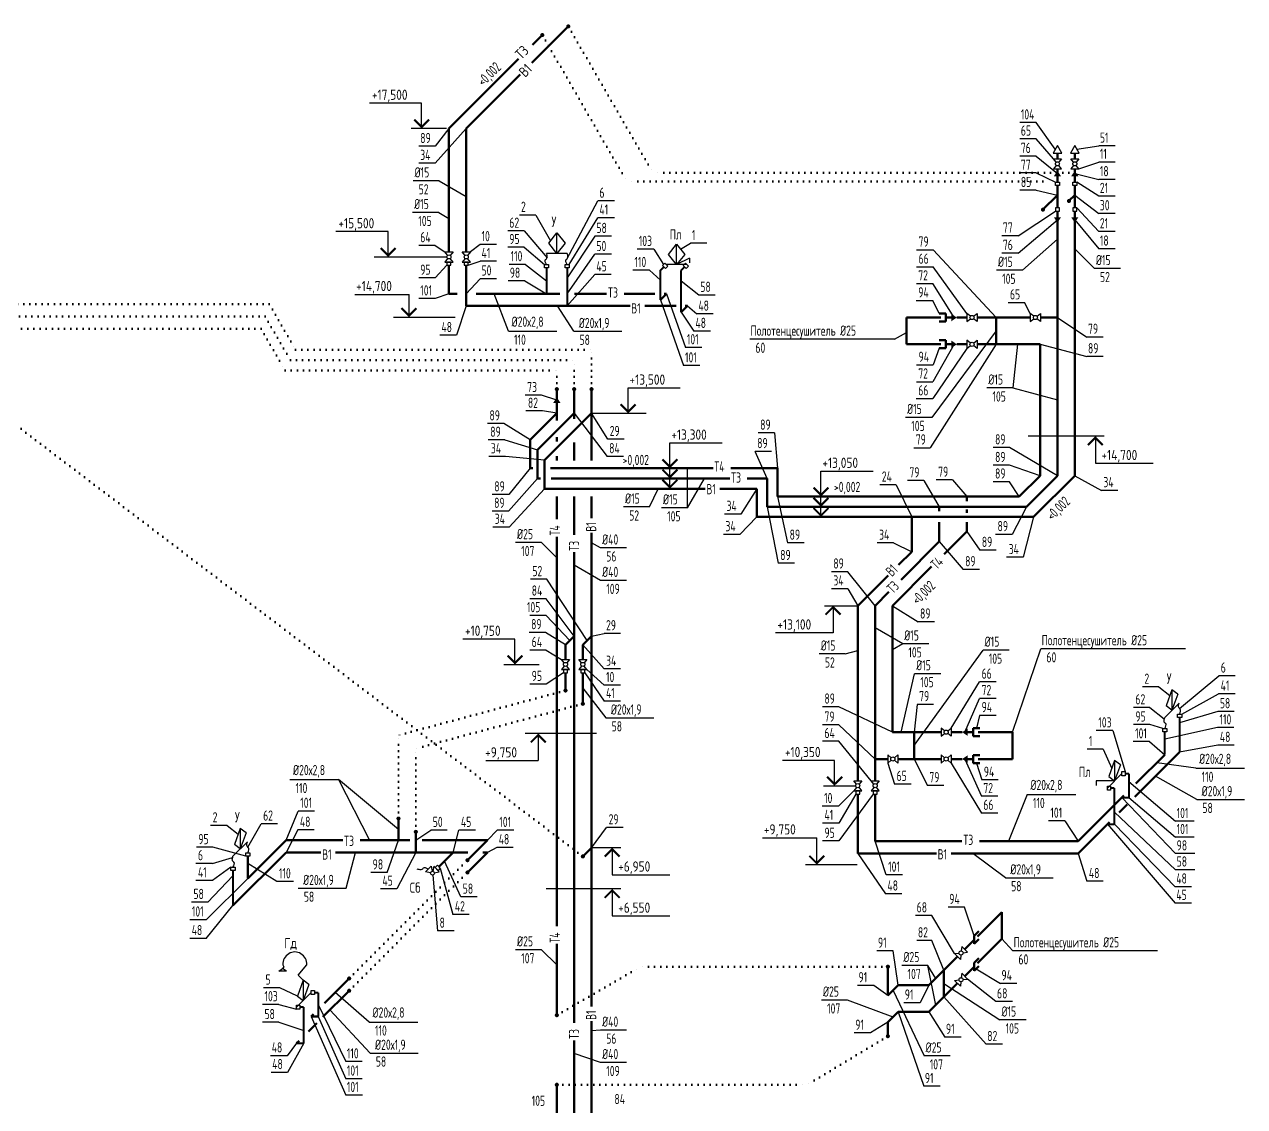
# Model space of a CAD drawing. Header units: millimetres. Extents: x 170992 to 3444916, y -723939 to 111177.
# Drawn here: x 1799205 to 1829036, y -357984 to -331514 of the extents above; entities that cross this region are included whole.
import ezdxf
from ezdxf.enums import TextEntityAlignment as Align

# ---------------------------------------------------------------- set-up
doc = ezdxf.new("R2010")
doc.units = ezdxf.units.MM
doc.linetypes.add('пунктирнаяX2', pattern=[0.5, 0, -0.5])
doc.linetypes.add('ШТРИХОВАЯ', pattern=[0.75, 0.5, -0.25])
doc.layers.add('0. В', color=1, linetype='Continuous')
for name, color, linetype, lineweight in [('0. В выноски', 2, 'Continuous', 25), ('_fek', 6, 'Continuous', 50), ('_tex_fek', 4, 'Continuous', 25), ('_vodo', 3, 'Continuous', 50)]:
    doc.layers.add(name, color=color, linetype=linetype, lineweight=lineweight)
doc.styles.add('GOST 2.304', font='CS_Gost2304.shx')
doc.styles.add('ГОСТ 2.304', font='cs_gost2304.shx')

# ---------------------------------------------------------------- blocks, each defined once
blk = doc.blocks.new('A$C192E26FC')
at = {"layer": '0. В выноски', "lineweight": -3, "ltscale": 100}
for p, q in [((-40, 31), (-125, 100)), ((-125, 100), (-125, -100)), ((39, 32), (123, 100)), ((123, 100), (123, -100)), ((-125, -100), (-39, -31)), ((123, -100), (38, -32))]:
    blk.add_line(p, q, dxfattribs=at)
blk.add_circle((0, 0), 50, dxfattribs=at)
blk = doc.blocks.new('Угловой кран X')
at = {"layer": '0. В выноски'}
for p, q in [((0, 95), (104, 26)), ((0, 95), (0, -95)), ((48, 143), (117, 38)), ((48, 143), (238, 143)), ((168, 38), (238, 143)), ((104, -26), (0, -95))]:
    blk.add_line(p, q, dxfattribs=at)
blk.add_circle((143, 0), 46.1, dxfattribs=at)

msp = doc.modelspace()

# ---------------------------------------------------------------- linework, layer by layer
at = {"layer": '0. В', "color": 1, "ltscale": 100, "const_width": 50, "elevation": 24299}
msp.add_lwpolyline([(1811971, -338101), (1811971, -337468)], dxfattribs=at)
at = {"layer": '0. В', "color": 5, "ltscale": 250, "const_width": 50}
for points in [[(1812476, -338401), (1812476, -337468)], [(1827448, -349312), (1827448, -348464)], [(1804305, -353068), (1804305, -352210)]]:
    msp.add_lwpolyline(points, dxfattribs=at)
at = {"layer": '0. В', "color": 1, "linetype": 'ШТРИХОВАЯ', "lineweight": -3, "ltscale": 250, "const_width": 50}
msp.add_lwpolyline([(1814756, -338252), (1814754, -337533), (1814840, -337447)], dxfattribs=at)
at = {"layer": '0. В', "color": 150, "linetype": 'ШТРИХОВАЯ', "lineweight": -3, "ltscale": 250, "const_width": 50}
for points in [[(1815259, -337533), (1815345, -337447)], [(1815260, -338554), (1815259, -337533)]]:
    msp.add_lwpolyline(points, dxfattribs=at)
at = {"layer": '0. В', "color": 1, "linetype": 'Continuous', "lineweight": -3, "ltscale": 250, "const_width": 50}
msp.add_lwpolyline([(1814754, -338253), (1814907, -338101)], dxfattribs=at)
at = {"layer": '0. В', "color": 150, "linetype": 'Continuous', "lineweight": -3, "ltscale": 250, "const_width": 50}
msp.add_lwpolyline([(1815260, -338554), (1815413, -338401)], dxfattribs=at)
at = {"layer": '0. В', "color": 1, "ltscale": 100, "const_width": 50}
for points in [[(1827084, -349376), (1827084, -348818)], [(1804668, -352404), (1804668, -351855)]]:
    msp.add_lwpolyline(points, dxfattribs=at)
at = {"layer": '0. В', "color": 1, "linetype": 'ШТРИХОВАЯ', "ltscale": 250, "const_width": 50}
for points in [[(1826209, -349840), (1826116, -349840)], [(1826209, -349840), (1826209, -350424)], [(1826209, -350424), (1826036, -350424)], [(1806388, -355195), (1806295, -355195)], [(1806388, -355195), (1806388, -355780)], [(1806388, -355780), (1806215, -355780)]]:
    msp.add_lwpolyline(points, dxfattribs=at)
at = {"layer": '0. В', "color": 150, "linetype": 'ШТРИХОВАЯ', "ltscale": 250, "const_width": 50}
for points in [[(1825855, -350194), (1825762, -350194)], [(1825855, -350194), (1825855, -351078)], [(1825855, -351078), (1825682, -351078)], [(1806034, -355549), (1805941, -355549)], [(1806034, -355549), (1806034, -356433)], [(1806034, -356433), (1805861, -356433)]]:
    msp.add_lwpolyline(points, dxfattribs=at)
at = {"layer": '0. В', "color": 5, "ltscale": 100, "const_width": 50}
msp.add_lwpolyline([(1809685, -351770), (1809337, -352117)], dxfattribs=at)
at = {"layer": '0. В выноски'}
for p, q in [((1808917, -333438), (1807642, -333438)), ((1808917, -334058), (1808917, -333438)), ((1809527, -334058), (1808658, -334058)), ((1808098, -336581), (1806823, -336581)), ((1808098, -337201), (1808098, -336581)), ((1812023, -336866), (1812223, -336616)), ((1812023, -336866), (1812223, -336616)), ((1812223, -337116), (1812223, -336616)), ((1812223, -336616), (1812423, -336866)), ((1812223, -337116), (1812223, -336616)), ((1812223, -336616), (1812423, -336866)), ((1812223, -337116), (1812023, -336866)), ((1812223, -337116), (1812023, -336866)), ((1812423, -336866), (1812223, -337116)), ((1812423, -336866), (1812223, -337116)), ((1814949, -337140), (1815149, -336890)), ((1814949, -337140), (1815149, -336890)), ((1815149, -337390), (1815149, -336890)), ((1815149, -336890), (1815349, -337140)), ((1815149, -337390), (1815149, -336890)), ((1815149, -336890), (1815349, -337140)), ((1807757, -337201), (1809534, -337201)), ((1812475, -337116), (1811971, -337116)), ((1815149, -337390), (1814949, -337140)), ((1815149, -337390), (1814949, -337140)), ((1815349, -337140), (1815149, -337390)), ((1815349, -337140), (1815149, -337390)), ((1815462, -337230), (1815149, -337390)), ((1815462, -337230), (1815462, -337344)), ((1815401, -337390), (1814897, -337390)), ((1815401, -337390), (1814897, -337390)), ((1807280, -338117), (1808608, -338117)), ((1808608, -338672), (1808608, -338117)), ((1811038, -339019), (1810687, -338101)), ((1812639, -339021), (1812237, -338401)), ((1808225, -338672), (1809735, -338672)), ((1811038, -339019), (1812226, -339019)), ((1812639, -339021), (1813809, -339021)), ((1813964, -341026), (1813964, -340406)), ((1813964, -340406), (1815239, -340406)), ((1813070, -341026), (1814405, -341026)), ((1814986, -342871), (1814986, -341750)), ((1814986, -341750), (1816262, -341750)), ((1825600, -341587), (1823742, -341587)), ((1825389, -341587), (1825389, -342249)), ((1818680, -343561), (1818680, -342441)), ((1818680, -342441), (1819955, -342441)), ((1825389, -342249), (1826798, -342249)), ((1818764, -345732), (1819579, -345732)), ((1818975, -345732), (1818975, -346395)), ((1818975, -346395), (1817565, -346395)), ((1812858, -347753), (1813424, -348475)), ((1827261, -347790), (1827120, -348182)), ((1827261, -347790), (1827261, -348290)), ((1827403, -347899), (1827261, -347790)), ((1827085, -348467), (1827438, -348114)), ((1827403, -347899), (1827261, -348290)), ((1827261, -348290), (1827120, -348182)), ((1813424, -348475), (1814594, -348475)), ((1813191, -348859), (1811444, -348859)), ((1811768, -348859), (1811768, -349522)), ((1810484, -349522), (1811768, -349522)), ((1819014, -349515), (1817739, -349515)), ((1819014, -350135), (1819014, -349515)), ((1825859, -349517), (1825718, -349908)), ((1825859, -349517), (1825859, -350017)), ((1826000, -349625), (1825859, -349517)), ((1827846, -349710), (1826889, -349572)), ((1825682, -350194), (1826036, -349840)), ((1825718, -349908), (1825859, -350017)), ((1826000, -349625), (1825859, -350017)), ((1827867, -350471), (1826858, -349902)), ((1827846, -349710), (1829035, -349710)), ((1805695, -349986), (1806883, -349986)), ((1806883, -349986), (1807640, -351470)), ((1808351, -351205), (1806883, -349986)), ((1818739, -350135), (1819529, -350135)), ((1825859, -350017), (1825411, -350017)), ((1825411, -350017), (1825411, -350130)), ((1823722, -350349), (1823266, -351495)), ((1823722, -350349), (1824911, -350349)), ((1827867, -350471), (1829036, -350471)), ((1804482, -351182), (1804341, -351574)), ((1804482, -351182), (1804482, -351682)), ((1804624, -351291), (1804482, -351182)), ((1804624, -351291), (1804482, -351682)), ((1817249, -351407), (1818576, -351407)), ((1818576, -352066), (1818576, -351407)), ((1804305, -351859), (1804659, -351505)), ((1804482, -351682), (1804341, -351574)), ((1807068, -352643), (1807302, -351770)), ((1823190, -352385), (1822396, -351795)), ((1818301, -352066), (1819566, -352066)), ((1823190, -352385), (1824360, -352385)), ((1805899, -352643), (1807068, -352643)), ((1805422, -354673), (1805517, -354603)), ((1805611, -354673), (1805422, -354673)), ((1805545, -354561), (1805517, -354603)), ((1805611, -354673), (1805517, -354603)), ((1805521, -354519), (1805545, -354561)), ((1805898, -354770), (1806114, -354519)), ((1806019, -354891), (1805878, -355283)), ((1806019, -354891), (1805898, -354770)), ((1806019, -354891), (1806019, -355391)), ((1806160, -355000), (1806019, -354891)), ((1805861, -355549), (1806215, -355195)), ((1805878, -355283), (1806019, -355391)), ((1806160, -355000), (1806019, -355391)), ((1807638, -355915), (1806804, -355190)), ((1807658, -356675), (1806676, -355619)), ((1807638, -355915), (1808826, -355915)), ((1807658, -356675), (1808828, -356675))]:
    msp.add_line(p, q, dxfattribs=at)
at = {"layer": '0. В выноски', "ltscale": 10}
for p, q in [((1809344, -335341), (1808706, -335341)), ((1809344, -335341), (1810008, -335724)), ((1809334, -336115), (1808697, -336115)), ((1809334, -336115), (1809584, -336259)), ((1823608, -337529), (1824461, -336766)), ((1825364, -337485), (1824885, -337006)), ((1823608, -337529), (1822970, -337529)), ((1826002, -337485), (1825364, -337485)), ((1822963, -339011), (1821387, -341128)), ((1823485, -339339), (1823371, -340407)), ((1823371, -340407), (1822734, -340407)), ((1823371, -340407), (1824461, -340699)), ((1821387, -341128), (1820749, -341128)), ((1815418, -343338), (1815418, -342371)), ((1815418, -343338), (1815833, -342621)), ((1814490, -343318), (1814699, -342871)), ((1814490, -343318), (1813852, -343318)), ((1815418, -343338), (1814781, -343338)), ((1811850, -344188), (1811212, -344188)), ((1811850, -344188), (1812222, -344560)), ((1813291, -344320), (1813070, -344192)), ((1813929, -344320), (1813291, -344320)), ((1813291, -345113), (1812646, -344740)), ((1813929, -345113), (1813291, -345113)), ((1820678, -346667), (1820004, -346277)), ((1819274, -346912), (1818637, -346912)), ((1819274, -346912), (1819579, -346831)), ((1820678, -346667), (1820428, -346811)), ((1821315, -346667), (1820678, -346667)), ((1820955, -349154), (1822643, -346820)), ((1823281, -346820), (1822643, -346820)), ((1820639, -348826), (1820969, -347395)), ((1821607, -347395), (1820969, -347395)), ((1811850, -354148), (1811212, -354148)), ((1811850, -354148), (1812222, -354520)), ((1821296, -354532), (1820658, -354532)), ((1821486, -355500), (1821296, -354532)), ((1821484, -354847), (1821296, -354532)), ((1821683, -354975), (1823056, -355864)), ((1820442, -355140), (1821200, -356744)), ((1819329, -355377), (1818691, -355377)), ((1820442, -355795), (1819329, -355377)), ((1823694, -355864), (1823056, -355864)), ((1813291, -356114), (1813070, -356134)), ((1813929, -356114), (1813291, -356114)), ((1813291, -356906), (1812646, -356681)), ((1821838, -356744), (1821200, -356744)), ((1813929, -356906), (1813291, -356906))]:
    msp.add_line(p, q, dxfattribs=at)
at = {"layer": '0. В выноски', "const_width": 50}
for points in [[(1809099, -333841), (1808917, -334023), (1808735, -333841)], [(1808281, -336983), (1808098, -337166), (1807916, -336983)], [(1813781, -340808), (1813964, -340991), (1814146, -340808)], [(1825207, -341805), (1825389, -341622), (1825571, -341805)], [(1814804, -342153), (1814986, -342335), (1815169, -342153)], [(1814804, -342403), (1814986, -342585), (1815169, -342403)], [(1814804, -342653), (1814986, -342835), (1815169, -342653)], [(1818498, -342843), (1818680, -343026), (1818862, -342843)], [(1818498, -343093), (1818680, -343276), (1818862, -343093)], [(1818498, -343343), (1818680, -343526), (1818862, -343343)], [(1819157, -345950), (1818975, -345768), (1818792, -345950)], [(1811950, -349076), (1811768, -348894), (1811585, -349076)], [(1819197, -349917), (1819014, -350099), (1818832, -349917)]]:
    msp.add_lwpolyline(points, dxfattribs=at)
at = {"layer": '0. В выноски', "ltscale": 100}
for points in [[(1824461, -334480), (1824356, -334660), (1824565, -334660)], [(1824885, -334480), (1824781, -334660), (1824989, -334660)]]:
    msp.add_lwpolyline(points, close=True, dxfattribs=at)
at = {"layer": '0. В выноски'}
for points, elevation in [([(1824411, -335377), (1824511, -335377), (1824511, -335457), (1824411, -335457)], 0), ([(1824835, -335377), (1824935, -335377), (1824935, -335457), (1824835, -335457)], 0), ([(1824411, -336083), (1824511, -336083), (1824511, -336003), (1824411, -336003)], 0), ([(1824835, -336083), (1824935, -336083), (1824935, -336003), (1824835, -336003)], 0), ([(1812021, -337468), (1811921, -337468), (1811921, -337388), (1812021, -337388)], 24300)]:
    msp.add_lwpolyline(points, close=True, dxfattribs=dict(at, elevation=elevation))
for points in [[(1809534, -337406), (1809634, -337406), (1809634, -337326), (1809534, -337326)], [(1809958, -337406), (1810058, -337406), (1810058, -337326), (1809958, -337326)], [(1812526, -337468), (1812426, -337468), (1812426, -337388), (1812526, -337388)], [(1814876, -337482), (1814805, -337411), (1814861, -337355), (1814932, -337426)], [(1815380, -337482), (1815309, -337411), (1815366, -337355), (1815437, -337426)], [(1812384, -347374), (1812484, -347374), (1812484, -347294), (1812384, -347294)], [(1812808, -347374), (1812908, -347374), (1812908, -347294), (1812808, -347294)], [(1827498, -348464), (1827398, -348464), (1827398, -348384), (1827498, -348384)], [(1827134, -348818), (1827034, -348818), (1827034, -348738), (1827134, -348738)], [(1826036, -349890), (1826036, -349790), (1826116, -349790), (1826116, -349890)], [(1825682, -350244), (1825682, -350143), (1825762, -350143), (1825762, -350244)], [(1819529, -350340), (1819629, -350340), (1819629, -350260), (1819529, -350260)], [(1819954, -350340), (1820054, -350340), (1820054, -350260), (1819954, -350260)], [(1804719, -351855), (1804618, -351855), (1804618, -351775), (1804719, -351775)], [(1804355, -352210), (1804255, -352210), (1804255, -352130), (1804355, -352130)], [(1809317, -352209), (1809246, -352139), (1809302, -352082), (1809373, -352153)], [(1806215, -355245), (1806215, -355145), (1806295, -355145), (1806295, -355245)], [(1805861, -355599), (1805861, -355499), (1805941, -355499), (1805941, -355599)]]:
    msp.add_lwpolyline(points, close=True, dxfattribs=at)
at = {"layer": '0. В выноски', "const_width": 50, "elevation": 0}
for points in [[(1808790, -338454), (1808608, -338637), (1808425, -338454)], [(1818759, -351848), (1818576, -352031), (1818394, -351848)]]:
    msp.add_lwpolyline(points, dxfattribs=at)
at = {"layer": '0. В выноски'}
msp.add_ellipse((1805817, -354519), major_axis=(0, 317), ratio=0.936455, start_param=4.712389, end_param=7.853982, dxfattribs=at)
for points in [[(1811971, -337388, -24299), (1811948, -337264, -24299), (1811970, -337245, -24299), (1811987, -337209, -24299), (1811971, -337116, -24299)], [(1812476, -337388, -24299), (1812453, -337264, -24299), (1812475, -337245, -24299), (1812492, -337209, -24299), (1812475, -337116, -24299)], [(1812476, -337388, -24299), (1812453, -337264, -24299), (1812475, -337245, -24299), (1812492, -337209, -24299), (1812475, -337116, -24299)], [(1827448, -348384), (1827461, -348261), (1827439, -348242), (1827421, -348206), (1827438, -348114)], [(1827084, -348738), (1827107, -348615), (1827085, -348596), (1827068, -348560), (1827085, -348467)], [(1804668, -351775), (1804681, -351653), (1804659, -351634), (1804642, -351598), (1804659, -351505)], [(1804305, -352130), (1804328, -352007), (1804306, -351987), (1804289, -351951), (1804305, -351859)], [(1809080, -352174), (1808956, -352151), (1808937, -352173), (1808901, -352190), (1808809, -352173)]]:
    msp.add_spline(points, degree=3, dxfattribs=at)
at = {"layer": '_fek', "linetype": 'пунктирнаяX2', "ltscale": 300}
for p, q in [((1812502, -331564), (1814569, -335143)), ((1811866, -331776), (1813932, -335355)), ((1824743, -335143), (1814569, -335143)), ((1824107, -335355), (1813932, -335355)), ((1805192, -338361), (1786381, -338361)), ((1805192, -338361), (1805836, -339477)), ((1805092, -338661), (1786481, -338661)), ((1805092, -338661), (1805707, -339727)), ((1804992, -338961), (1786581, -338961)), ((1804992, -338961), (1805578, -339977)), ((1812858, -351864), (1796565, -339464, 24299)), ((1805836, -339477), (1813070, -339477)), ((1813070, -340436), (1813070, -339477)), ((1805707, -339727), (1812646, -339727)), ((1812646, -340436), (1812646, -339727)), ((1805578, -339977), (1812222, -339977)), ((1812222, -340436), (1812222, -339977)), ((1812434, -347807), (1808351, -348901)), ((1812858, -348132), (1808775, -349226)), ((1808351, -350939), (1808351, -348901)), ((1808775, -351264), (1808775, -349226)), ((1807145, -354850), (1810037, -351957)), ((1807145, -355150), (1810037, -352257)), ((1812222, -355748), (1814278, -354561)), ((1820315, -354561), (1814278, -354561)), ((1820315, -356262), (1818343, -357449)), ((1812222, -357449), (1818343, -357449))]:
    msp.add_line(p, q, dxfattribs=at)
at = {"layer": '_tex_fek', "ltscale": 15}
for p, q in [((1810008, -334058), (1809248, -334908)), ((1809584, -334058), (1809248, -334496)), ((1823940, -333917, 0), (1823539, -333917, 0)), ((1824409, -334570), (1823940, -333917, 0)), ((1823940, -334312, 0), (1823539, -334312, 0)), ((1824361, -334801), (1823940, -334312, 0)), ((1824937, -334570), (1825471, -334486, 0)), ((1825872, -334486, 0), (1825471, -334486, 0)), ((1823940, -334736, 0), (1823539, -334736, 0)), ((1823940, -334736, 0), (1824461, -335165, 0)), ((1824985, -335049), (1825471, -334881, 0)), ((1825872, -334881, 0), (1825471, -334881, 0)), ((1823940, -335146, 0), (1823539, -335146, 0)), ((1823940, -335146, 0), (1824411, -335377, 0)), ((1824885, -335165, 0), (1825471, -335305, 0)), ((1823940, -335569, 0), (1823539, -335569, 0)), ((1823940, -335569, 0), (1824461, -335692)), ((1825471, -335714, 0), (1824935, -335377, 0)), ((1825872, -335305, 0), (1825471, -335305, 0)), ((1812465, -337254), (1813227, -335831)), ((1824885, -335692), (1825471, -336138, 0)), ((1825872, -335714, 0), (1825471, -335714, 0)), ((1811711, -336177), (1812071, -336806)), ((1823501, -336685, 0), (1824411, -336083, 0)), ((1825471, -336579, 0), (1824935, -336003, 0)), ((1825872, -336138, 0), (1825471, -336138, 0)), ((1812526, -337388), (1813227, -336242)), ((1823501, -337109, 0), (1824461, -336295, 0)), ((1824885, -336295, 0), (1825471, -337003, 0)), ((1811425, -336566), (1811984, -337222)), ((1813154, -336694), (1812476, -337714)), ((1823501, -336685, 0), (1823100, -336685, 0)), ((1825872, -336579, 0), (1825471, -336579, 0)), ((1809248, -336920), (1809484, -337078)), ((1810345, -336895), (1810108, -337078)), ((1811425, -336965), (1811921, -337388)), ((1814590, -337011), (1814833, -337383)), ((1815249, -337015), (1815489, -336868)), ((1822963, -338684), (1821419, -337028)), ((1825872, -337003, 0), (1825471, -337003, 0)), ((1810058, -337406), (1810345, -337308)), ((1811456, -337385), (1811971, -337784)), ((1812476, -338101), (1813154, -337136)), ((1823501, -337109, 0), (1823100, -337109, 0)), ((1809534, -337406), (1809248, -337715)), ((1813151, -337632), (1812476, -338401)), ((1814485, -337526), (1814755, -337767)), ((1822248, -338584), (1821419, -337445)), ((1810008, -338101), (1810345, -337734)), ((1811437, -337789), (1811971, -338101)), ((1815695, -338133), (1815259, -337795)), ((1821935, -338684, 0), (1821414, -337853)), ((1809584, -338101), (1809248, -338221)), ((1814755, -338253), (1815320, -339860)), ((1814907, -338101), (1815365, -339415)), ((1821571, -338585), (1821412, -338268)), ((1810008, -338401), (1809766, -339119)), ((1815260, -338554), (1815575, -339016)), ((1815413, -338401), (1815647, -338594)), ((1823798, -338584), (1823656, -338319)), ((1824461, -338684), (1825180, -339161, 0)), ((1820478, -339216), (1820770, -339048)), ((1825582, -339161, 0), (1825180, -339161, 0)), ((1822963, -339339), (1821352, -341867)), ((1822248, -339439), (1821412, -340667)), ((1821935, -339339, 0), (1821414, -340253)), ((1821571, -339437), (1821419, -339845)), ((1824036, -339339), (1825180, -339636, 0)), ((1825582, -339636, 0), (1825180, -339636, 0)), ((1811849, -340585), (1811448, -340585)), ((1812222, -340706), (1811849, -340585)), ((1811868, -340970), (1811467, -340970)), ((1812222, -341026), (1811868, -340970)), ((1812646, -341026), (1813453, -342080)), ((1813465, -341660), (1813070, -341026)), ((1810929, -341279), (1810528, -341279)), ((1811574, -341674), (1810929, -341279)), ((1817545, -341505), (1817144, -341505)), ((1817545, -341505), (1817613, -342371)), ((1810948, -341679), (1810546, -341679)), ((1810948, -341679), (1811748, -341924)), ((1813867, -341660), (1813465, -341660)), ((1810963, -342085), (1810561, -342085)), ((1811923, -342174), (1810963, -342085)), ((1813854, -342080), (1813453, -342080)), ((1817474, -341958), (1817073, -341958)), ((1817363, -342621), (1817073, -341958)), ((1823289, -341865), (1822888, -341865)), ((1824461, -342552), (1823289, -341865)), ((1811574, -342371), (1811046, -343016)), ((1823289, -342296), (1822888, -342296)), ((1824036, -342552), (1823289, -342296)), ((1811748, -342621), (1811042, -343418)), ((1821194, -342671), (1820793, -342671)), ((1821194, -342671), (1821571, -343311)), ((1821897, -342657), (1821496, -342657)), ((1821897, -342657), (1822246, -343061)), ((1823289, -342700), (1822888, -342700)), ((1823528, -343061), (1823289, -342700)), ((1824885, -342552), (1825536, -342911)), ((1811046, -343016), (1810644, -343016)), ((1811057, -343809), (1811923, -342871)), ((1817113, -342871), (1816724, -343490)), ((1820520, -342775), (1820119, -342775)), ((1820520, -342775), (1820897, -343561)), ((1825937, -342911), (1825536, -342911)), ((1817363, -343311), (1817635, -344693)), ((1817613, -343061), (1817865, -344196)), ((1823702, -343311), (1823350, -343987)), ((1811042, -343418), (1810641, -343418)), ((1816724, -343490), (1816323, -343490)), ((1817113, -343561), (1816696, -343989)), ((1823876, -343561), (1823620, -344548)), ((1811057, -343809), (1810655, -343809)), ((1822246, -343915), (1822563, -344373)), ((1816696, -343989), (1816295, -343989)), ((1818266, -344196), (1817865, -344196)), ((1820452, -344197), (1820051, -344197)), ((1820452, -344197), (1820897, -344415)), ((1821571, -344165), (1822156, -344845)), ((1823350, -343987), (1822949, -343987)), ((1822965, -344373), (1822563, -344373)), ((1823620, -344548), (1823219, -344548)), ((1818036, -344693), (1817635, -344693)), ((1822557, -344845), (1822156, -344845)), ((1811978, -345087), (1811577, -345087)), ((1812964, -346587), (1811978, -345087)), ((1819335, -344901), (1818934, -344901)), ((1820004, -345732), (1819335, -344901)), ((1819335, -345316), (1818934, -345316)), ((1819335, -345316), (1819579, -345732)), ((1811960, -345563), (1811559, -345563)), ((1812646, -346481), (1811960, -345563)), ((1820428, -345732), (1821053, -346124)), ((1811960, -345969), (1811559, -345969)), ((1812540, -346587), (1811960, -345969)), ((1821454, -346124), (1821053, -346124)), ((1811946, -346385), (1811545, -346385)), ((1812434, -346693), (1811946, -346385)), ((1813070, -346481), (1813377, -346411)), ((1813778, -346411), (1813377, -346411)), ((1811960, -346819), (1811559, -346819)), ((1811960, -346819), (1812334, -347046)), ((1812858, -346693), (1813377, -347280)), ((1823364, -348826), (1824053, -346787)), ((1812384, -347374), (1811960, -347650)), ((1812908, -347374), (1813377, -348069)), ((1812958, -347294), (1813377, -347676)), ((1813778, -347280), (1813377, -347280)), ((1827447, -348250), (1828405, -347446)), ((1828807, -347446), (1828405, -347446)), ((1811960, -347650), (1811559, -347650)), ((1813778, -347676), (1813377, -347676)), ((1821864, -348726), (1822559, -347594)), ((1822960, -347594), (1822559, -347594)), ((1826939, -347718), (1826538, -347718)), ((1826939, -347718), (1827211, -347930)), ((1813778, -348069), (1813377, -348069)), ((1822199, -348826, 0), (1822559, -347998)), ((1822960, -347998), (1822559, -347998)), ((1827498, -348384), (1828402, -347886)), ((1828804, -347886), (1828402, -347886)), ((1819118, -348205), (1818716, -348205)), ((1820428, -348826), (1819118, -348205)), ((1821031, -348146), (1820955, -348826)), ((1821432, -348146), (1821031, -348146)), ((1822559, -348415), (1822482, -348728)), ((1822960, -348415), (1822559, -348415)), ((1826720, -348223), (1826318, -348223)), ((1826720, -348223), (1827074, -348497)), ((1828384, -348318), (1827448, -348596)), ((1828785, -348318), (1828384, -348318)), ((1819118, -348646), (1818716, -348646)), ((1820004, -349482), (1819118, -348646)), ((1826720, -348641), (1826318, -348641)), ((1827034, -348738), (1826720, -348641)), ((1828374, -348713), (1827084, -348999)), ((1828776, -348713), (1828374, -348713)), ((1825813, -348788), (1825411, -348788)), ((1825813, -348788), (1826116, -349790)), ((1819118, -349049), (1818716, -349049)), ((1819904, -350012), (1819118, -349049)), ((1825582, -349241), (1825190, -349241)), ((1825582, -349241), (1825788, -349712)), ((1826712, -349055), (1826311, -349055)), ((1826712, -349055), (1827084, -349376)), ((1828382, -349141), (1827448, -349312)), ((1828783, -349141), (1828382, -349141)), ((1820311, -349582), (1820479, -350095)), ((1820955, -349482), (1821280, -350127)), ((1821864, -349582), (1822601, -350803)), ((1822199, -349482, 0), (1822601, -350394)), ((1822482, -349580), (1822612, -349994)), ((1820881, -350095), (1820479, -350095)), ((1821682, -350127), (1821280, -350127)), ((1823013, -349994), (1822612, -349994)), ((1826209, -350033), (1827348, -351003)), ((1819109, -350636), (1819479, -350260)), ((1819529, -350340), (1819118, -351050)), ((1819954, -350340), (1819118, -351487)), ((1823002, -350394), (1822601, -350394)), ((1826036, -350424), (1827348, -351794)), ((1826209, -350424), (1827348, -351395)), ((1805603, -351470), (1805899, -350755)), ((1806300, -350755), (1805899, -350755)), ((1819109, -350636), (1818708, -350636)), ((1823002, -350803), (1822601, -350803)), ((1825855, -350784), (1827348, -352190)), ((1804160, -351110), (1803759, -351110)), ((1804160, -351110), (1804432, -351322)), ((1804668, -351642), (1804993, -351067)), ((1805395, -351067), (1804993, -351067)), ((1819118, -351050), (1818716, -351050)), ((1824641, -350998), (1824239, -350998)), ((1824641, -350998), (1824966, -351495)), ((1825682, -351078), (1827340, -353006)), ((1825855, -351078), (1827340, -352606)), ((1827807, -351003), (1827348, -351003)), ((1805892, -351218), (1805603, -351770)), ((1806293, -351218), (1805892, -351218)), ((1808775, -351470), (1809141, -351222)), ((1809542, -351222), (1809141, -351222)), ((1809685, -351770), (1809829, -351222)), ((1810230, -351222), (1809829, -351222)), ((1810525, -351470), (1810767, -351222)), ((1811169, -351222), (1810767, -351222)), ((1813070, -351652), (1813440, -351157)), ((1813841, -351157), (1813440, -351157)), ((1827807, -351395), (1827348, -351395)), ((1803811, -351642), (1803409, -351642)), ((1804618, -351855), (1803811, -351642)), ((1808072, -352259), (1808351, -351470)), ((1810753, -351645), (1810525, -351770)), ((1811154, -351645), (1810753, -351645)), ((1819118, -351487), (1818716, -351487)), ((1820273, -352318), (1820004, -351495)), ((1803801, -352036), (1804295, -351889)), ((1808775, -351770), (1808311, -352659)), ((1809873, -352853), (1809475, -351980)), ((1819579, -351795), (1820256, -352778)), ((1824966, -351795), (1825181, -352472)), ((1827821, -351794), (1827348, -351794)), ((1803801, -352036), (1803399, -352036)), ((1804255, -352130), (1803801, -352454)), ((1805380, -352478), (1804668, -352036)), ((1808072, -352259), (1807671, -352259)), ((1809373, -352153), (1809680, -353285)), ((1827821, -352190), (1827348, -352190)), ((1803801, -352454), (1803399, -352454)), ((1803652, -353413), (1804668, -352404)), ((1803691, -352984), (1804305, -352342)), ((1805781, -352478), (1805380, -352478)), ((1809193, -352319), (1809308, -353686)), ((1820674, -352318), (1820273, -352318)), ((1825582, -352472), (1825181, -352472)), ((1808311, -352659), (1807910, -352659)), ((1810275, -352853), (1809873, -352853)), ((1820658, -352778), (1820256, -352778)), ((1827741, -352606), (1827340, -352606)), ((1803691, -352984), (1803289, -352984)), ((1803648, -353868), (1804305, -353068)), ((1822189, -353106, 0), (1821788, -353106, 0)), ((1822422, -353810), (1822189, -353106, 0)), ((1827741, -353006), (1827340, -353006)), ((1803652, -353413), (1803251, -353413)), ((1810082, -353285), (1809680, -353285)), ((1821393, -353312), (1820991, -353312)), ((1821947, -354242), (1821393, -353312)), ((1809709, -353686), (1809308, -353686)), ((1803648, -353868), (1803247, -353868)), ((1821386, -353921, 0), (1821022, -353921, 0)), ((1821683, -354647), (1821386, -353921, 0)), ((1823103, -353882), (1823370, -354175)), ((1820447, -354174), (1820046, -354174)), ((1820569, -355013), (1820447, -354174)), ((1822473, -354611), (1823065, -354971, 0)), ((1822957, -355415), (1822264, -354863)), ((1823467, -354971, 0), (1823065, -354971, 0)), ((1805451, -355079), (1805050, -355079)), ((1805878, -355283), (1805451, -355079)), ((1819972, -355019), (1819570, -355019)), ((1820315, -355266), (1819972, -355019)), ((1821317, -355013), (1821103, -355443)), ((1805428, -355485), (1805027, -355485)), ((1805428, -355485), (1805861, -355599)), ((1806388, -355487), (1807061, -356883)), ((1821103, -355443), (1820702, -355443)), ((1821683, -355302), (1822718, -356459, 0)), ((1823359, -355415), (1822957, -355415)), ((1806215, -355780), (1807061, -357703)), ((1806388, -355780), (1807061, -357303)), ((1820569, -355668), (1821191, -357486)), ((1821317, -355668), (1821708, -356284)), ((1805428, -355921), (1805027, -355921)), ((1805428, -355921), (1806034, -356122)), ((1819892, -356182), (1819490, -356182)), ((1820315, -355921), (1819892, -356182)), ((1805861, -356433), (1805626, -356738)), ((1806034, -356433), (1805638, -357146)), ((1822109, -356284), (1821708, -356284)), ((1823119, -356459, 0), (1822718, -356459, 0)), ((1805626, -356738), (1805225, -356738)), ((1807459, -356883), (1807061, -356883)), ((1805638, -357146), (1805237, -357146)), ((1807459, -357303), (1807061, -357303)), ((1821593, -357486), (1821191, -357486)), ((1807473, -357703), (1807061, -357703))]:
    msp.add_line(p, q, dxfattribs=at)
at = {"layer": '_tex_fek', "linetype": 'Continuous', "ltscale": 100}
for p, q in [((1809248, -334496), (1808847, -334496)), ((1809248, -334908), (1808847, -334908)), ((1813629, -335831), (1813227, -335831)), ((1811711, -336177), (1811310, -336177)), ((1813629, -336242), (1813227, -336242)), ((1811425, -336566), (1811024, -336566)), ((1813555, -336694), (1813154, -336694)), ((1809248, -336920), (1808847, -336920)), ((1810747, -336895), (1810345, -336895)), ((1811425, -336965), (1811024, -336965)), ((1814590, -337011), (1814189, -337011)), ((1815890, -336868), (1815489, -336868)), ((1821018, -337028), (1821419, -337028)), ((1810747, -337308), (1810345, -337308)), ((1811456, -337385), (1811055, -337385)), ((1813555, -337136), (1813154, -337136)), ((1813552, -337632), (1813151, -337632)), ((1814485, -337526), (1814083, -337526)), ((1821018, -337445), (1821419, -337445)), ((1809248, -337715), (1808847, -337715)), ((1810747, -337734), (1810345, -337734)), ((1811437, -337789), (1811036, -337789)), ((1821012, -337853), (1821414, -337853)), ((1809248, -338221), (1808847, -338221)), ((1816097, -338133), (1815695, -338133)), ((1821011, -338268), (1821412, -338268)), ((1823254, -338319), (1823656, -338319)), ((1816048, -338594), (1815647, -338594)), ((1809766, -339119), (1809365, -339119)), ((1815977, -339016), (1815575, -339016)), ((1815766, -339415), (1815365, -339415)), ((1820478, -339216), (1816939, -339216)), ((1815721, -339860), (1815320, -339860)), ((1821018, -339845), (1821419, -339845)), ((1821012, -340253), (1821414, -340253)), ((1821011, -340667), (1821412, -340667)), ((1820951, -341867), (1821352, -341867)), ((1811198, -346549), (1809923, -346549)), ((1811198, -347169), (1811198, -346549)), ((1827593, -346787), (1824053, -346787)), ((1810923, -347169), (1811794, -347169)), ((1813785, -351652), (1813070, -351652)), ((1813574, -351652), (1813574, -352314)), ((1813574, -352314), (1814984, -352314)), ((1813785, -352659), (1811962, -352659)), ((1813574, -352659), (1813574, -353321)), ((1813574, -353321), (1814984, -353321)), ((1826909, -354175), (1823370, -354175))]:
    msp.add_line(p, q, dxfattribs=at)
at = {"layer": '_tex_fek', "linetype": 'Continuous', "ltscale": 100, "const_width": 50}
for points in [[(1811381, -346951), (1811198, -347133), (1811016, -346951)], [(1813392, -351870), (1813574, -351688), (1813757, -351870)], [(1813392, -352876), (1813574, -352694), (1813757, -352876)]]:
    msp.add_lwpolyline(points, dxfattribs=at)
at = {"layer": '_vodo'}
for p, q in [((1812502, -331564), (1811611, -332456)), ((1811866, -331776), (1811625, -332017)), ((1811287, -332355), (1810526, -333117)), ((1811328, -332739), (1810950, -333117)), ((1810526, -333117), (1809584, -334058)), ((1810950, -333117), (1810008, -334058)), ((1824461, -335692), (1824107, -336045)), ((1824885, -335692), (1824743, -335833)), ((1811574, -342371), (1811635, -342371)), ((1812064, -342371), (1816041, -342371)), ((1816474, -342371), (1817613, -342371)), ((1817613, -342371), (1817613, -343061)), ((1811748, -342621), (1811822, -342621)), ((1812085, -342621), (1816449, -342621)), ((1816875, -342621), (1817363, -342621)), ((1817363, -342621), (1817363, -343311)), ((1824036, -342552), (1823528, -343061)), ((1824461, -342552), (1823702, -343311)), ((1824885, -342552), (1823876, -343561)), ((1811923, -342871), (1815848, -342871)), ((1816207, -342871), (1817113, -342871)), ((1817113, -342871), (1817113, -343561)), ((1817363, -343311), (1823702, -343311)), ((1817613, -343061), (1823528, -343061)), ((1817113, -343561), (1823876, -343561)), ((1821691, -344470), (1822246, -343915)), ((1820640, -345096), (1821571, -344165)), ((1820576, -344736), (1820897, -344415)), ((1820428, -345732), (1821385, -344776)), ((1819579, -345732), (1820322, -344990)), ((1820004, -345732), (1820339, -345397)), ((1813070, -351652), (1812858, -351864))]:
    msp.add_line(p, q, dxfattribs=at)
at = {"layer": '_vodo', "ltscale": 15}
for p, q in [((1809584, -334058), (1809584, -337078)), ((1810008, -334058), (1810008, -337078)), ((1824461, -334660), (1824461, -334801)), ((1824885, -334660), (1824885, -334801)), ((1824461, -335377), (1824461, -335049)), ((1824885, -335377), (1824885, -335049)), ((1824461, -335692), (1824461, -335457)), ((1824885, -335692), (1824885, -335457)), ((1824461, -336003), (1824461, -335692)), ((1824885, -336003), (1824885, -335692)), ((1824461, -342552), (1824461, -336083)), ((1824885, -342552), (1824885, -336083)), ((1809584, -337406), (1809584, -338101)), ((1810008, -337406), (1810008, -338401)), ((1809786, -338101), (1809584, -338101)), ((1812298, -338101), (1810253, -338101)), ((1813440, -338101), (1812651, -338101)), ((1814622, -338101), (1813866, -338101)), ((1814907, -338101), (1814847, -338101)), ((1814012, -338401), (1810008, -338401)), ((1815140, -338401), (1814370, -338401)), ((1815413, -338401), (1815360, -338401)), ((1821609, -338684), (1820770, -338684)), ((1820770, -338684), (1820770, -339339)), ((1821571, -338585), (1821732, -338585)), ((1821571, -338782), (1821732, -338782)), ((1821732, -338782), (1821732, -338585)), ((1821732, -338684), (1821870, -338684)), ((1822000, -338684), (1822248, -338684)), ((1822496, -338684), (1823798, -338684)), ((1822963, -339339), (1822963, -338684)), ((1824046, -338684), (1824461, -338684)), ((1821609, -339339), (1820770, -339339)), ((1821571, -339241), (1821732, -339241)), ((1821571, -339437), (1821732, -339437)), ((1821732, -339437), (1821732, -339241)), ((1821732, -339339), (1821870, -339339)), ((1822000, -339339), (1822248, -339339)), ((1822496, -339339), (1824036, -339339)), ((1824036, -342552), (1824036, -339339)), ((1812222, -341201), (1812222, -340436)), ((1812646, -341163), (1812646, -340436)), ((1813070, -342183), (1813070, -340436)), ((1812222, -341026), (1811574, -341674)), ((1812646, -341026), (1811748, -341924)), ((1813070, -341026), (1811923, -342174)), ((1811574, -341674), (1811574, -342371)), ((1812222, -341720), (1812222, -341609)), ((1812646, -342183), (1812646, -341744)), ((1811748, -341924), (1811748, -342621)), ((1812222, -342183), (1812222, -342074)), ((1811923, -342174), (1811923, -342871)), ((1812222, -343612), (1812222, -343058)), ((1812646, -343996), (1812646, -343058)), ((1813070, -343592), (1813070, -343058)), ((1821571, -343424), (1821571, -343311)), ((1822246, -343173), (1822246, -343061)), ((1820897, -344415), (1820897, -343561)), ((1822246, -343462), (1822246, -343383)), ((1813070, -355533), (1813070, -343951)), ((1821571, -344165), (1821571, -343687)), ((1822246, -343915), (1822246, -343690)), ((1812222, -353572), (1812222, -344045)), ((1812646, -355937), (1812646, -344422)), ((1819579, -350012), (1819579, -345732)), ((1820004, -350012), (1820004, -345732)), ((1820428, -348826), (1820428, -345732)), ((1812434, -346693), (1812646, -346481)), ((1812858, -346693), (1813070, -346481)), ((1812434, -347046), (1812434, -346693)), ((1812858, -347046), (1812858, -346693)), ((1812434, -347807), (1812434, -347374)), ((1812858, -348132), (1812858, -347374)), ((1821616, -348826), (1820428, -348826)), ((1820955, -349482), (1820955, -348826)), ((1822134, -348826), (1821864, -348826)), ((1822401, -348826), (1822264, -348826)), ((1822563, -348728), (1822401, -348728)), ((1822401, -348925), (1822401, -348728)), ((1822563, -348925), (1822401, -348925)), ((1822524, -348826), (1823364, -348826)), ((1823364, -348826), (1823364, -349482)), ((1827448, -349312), (1826356, -350404)), ((1820311, -349482), (1820004, -349482)), ((1821616, -349482), (1820559, -349482)), ((1822134, -349482), (1821864, -349482)), ((1822401, -349482), (1822264, -349482)), ((1822563, -349384), (1822401, -349384)), ((1822401, -349580), (1822401, -349384)), ((1822563, -349580), (1822401, -349580)), ((1822524, -349482), (1823364, -349482)), ((1827084, -349376), (1826380, -350080)), ((1819579, -351795), (1819579, -350340)), ((1820004, -351495), (1820004, -350340)), ((1826088, -350372), (1824966, -351495)), ((1826168, -350592), (1825966, -350794)), ((1808351, -351470), (1808351, -350939)), ((1825736, -351024), (1824966, -351795)), ((1808775, -351770), (1808775, -351264)), ((1804668, -352404), (1805603, -351470)), ((1806988, -351470), (1805603, -351470)), ((1808626, -351470), (1807414, -351470)), ((1810525, -351470), (1808930, -351470)), ((1810525, -351470), (1810037, -351957)), ((1822127, -351495), (1820004, -351495)), ((1824966, -351495), (1822553, -351495)), ((1804305, -353068), (1805603, -351770)), ((1806455, -351770), (1805603, -351770)), ((1809382, -351770), (1806814, -351770)), ((1810049, -351770), (1809382, -351770)), ((1810525, -351770), (1810037, -352257)), ((1810525, -351770), (1810413, -351770)), ((1821501, -351795), (1819579, -351795)), ((1824966, -351795), (1821860, -351795)), ((1822509, -353821), (1823103, -353227)), ((1823103, -353882), (1823103, -353227)), ((1822537, -353695), (1822422, -353810)), ((1812222, -355748), (1812222, -354006)), ((1822325, -354005), (1822193, -354137)), ((1822422, -353908), (1822325, -354005)), ((1822422, -354006), (1822422, -353810)), ((1822537, -353892), (1822422, -354006)), ((1822509, -354476), (1823103, -353882)), ((1822018, -354313), (1821317, -355013)), ((1822537, -354351), (1822422, -354465)), ((1820315, -355266), (1820315, -354561)), ((1821683, -354647), (1821683, -355302)), ((1822325, -354660), (1822193, -354792)), ((1822422, -354563), (1822325, -354660)), ((1822422, -354661), (1822422, -354465)), ((1822537, -354547), (1822422, -354661)), ((1807145, -354850), (1806539, -355455)), ((1822018, -354968), (1821317, -355668)), ((1807145, -355150), (1806503, -355791)), ((1820569, -355013), (1820315, -355266)), ((1820569, -355013), (1821317, -355013)), ((1806273, -355722), (1806215, -355780)), ((1820569, -355668), (1820315, -355921)), ((1820569, -355668), (1821317, -355668)), ((1806355, -355940), (1806149, -356145)), ((1813070, -360193), (1813070, -355892)), ((1820315, -356262), (1820315, -355921)), ((1805921, -356374), (1805861, -356433)), ((1812646, -360197), (1812646, -356363)), ((1812222, -362417), (1812222, -357449))]:
    msp.add_line(p, q, dxfattribs=at)
at = {"layer": '_vodo', "const_width": 50}
for points in [[(1812477, -331564, 1), (1812527, -331564, 1)], [(1811841, -331776, 1), (1811891, -331776, 1)], [(1824718, -335833, 1), (1824768, -335833, 1)], [(1824082, -336045, 1), (1824132, -336045, 1)], [(1812197, -340436, 1), (1812247, -340436, 1)], [(1812621, -340436, 1), (1812671, -340436, 1)], [(1813045, -340436, 1), (1813095, -340436, 1)], [(1812409, -347807, 1), (1812459, -347807, 1)], [(1812833, -348132, 1), (1812883, -348132, 1)], [(1808326, -350939, 1), (1808376, -350939, 1)], [(1808750, -351264, 1), (1808800, -351264, 1)], [(1810012, -351957, 1), (1810062, -351957, 1)], [(1812833, -351864, 1), (1812883, -351864, 1)], [(1810012, -352257, 1), (1810062, -352257, 1)], [(1820290, -354561, 1), (1820340, -354561, 1)], [(1807120, -354850, 1), (1807170, -354850, 1)], [(1807120, -355150, 1), (1807170, -355150, 1)], [(1812197, -355748, 1), (1812247, -355748, 1)], [(1820290, -356262, 1), (1820340, -356262, 1)], [(1812197, -357449, 1), (1812247, -357449, 1)]]:
    msp.add_lwpolyline(points, format="xyb", close=True, dxfattribs=at)
at = {"layer": '_vodo', "ltscale": 15, "elevation": 0}
for points in [[(1824461, -335100, 0, 180, 0), (1824461, -335230, 200, 200, 0)], [(1824885, -335100, 0, 180, 0), (1824885, -335230, 200, 200, 0)], [(1824461, -336360, 0, 180, 0), (1824461, -336230, 200, 200, 0)], [(1824885, -336360, 0, 180, 0), (1824885, -336230, 200, 200, 0)], [(1822000, -338684, 0, 180, 0), (1821870, -338684, 200, 200, 0)], [(1822000, -339339, 0, 180, 0), (1821870, -339339, 200, 200, 0)], [(1822134, -348826, 0, 180, 0), (1822264, -348826, 200, 200, 0)], [(1822134, -349482, 0, 180, 0), (1822264, -349482, 200, 200, 0)]]:
    msp.add_lwpolyline(points, format="xyseb", dxfattribs=at)
at = {"layer": '_vodo', "ltscale": 15}
msp.add_lwpolyline([(1812222, -340641, 0, 180, 0), (1812222, -340771, 200, 200, 0)], format="xyseb", dxfattribs=at)

# ---------------------------------------------------------------- block references
at = {"layer": '0. В', "rotation": 314.9999999999795}
msp.add_blockref('Угловой кран X', (1809080, -352174), dxfattribs=at)
at = {"layer": '0. В выноски', "ltscale": 100}
for p, rotation in [((1824461, -334924), 89.99999999999999), ((1824885, -334924), 89.99999999999999), ((1809584, -337201), 89.99999999999999), ((1810008, -337201), 89.99999999999999), ((1812434, -347169), 89.99999999999999), ((1812858, -347169), 89.99999999999999), ((1819579, -350135), 89.99999999999999), ((1820004, -350135), 89.99999999999999), ((1822105, -354226), 224.9999999999999), ((1822105, -354881), 224.9999999999999)]:
    msp.add_blockref('A$C192E26FC', p, dxfattribs=dict(at, rotation=rotation))
for p in [(1822373, -338684), (1823923, -338684), (1822373, -339339), (1821741, -348826), (1820436, -349482), (1821741, -349482)]:
    msp.add_blockref('A$C192E26FC', p, dxfattribs=at)

# ---------------------------------------------------------------- texts
at = {"layer": '0. В выноски', "style": 'ГОСТ 2.304'}
for s, p in [('+17,500', (1807701, -333360)), ('+15,500', (1806882, -336502)), ('+14,700', (1807315, -338039)), ('+13,500', (1813999, -340327)), ('+13,300', (1815021, -341672)), ('+13,050', (1818715, -342362)), ('+14,700', (1825537, -342170)), ('+13,100', (1817615, -346316)), ('+9,750', (1810469, -349444)), ('+10,350', (1817798, -349436)), ('+9,750', (1817284, -351328))]:
    msp.add_text(s, height=250, dxfattribs=at).set_placement(p)
at = {"layer": '0. В выноски', "ltscale": 10, "style": 'GOST 2.304', "width": 0.85}
for s, p in [('%%C15', (1808744, -335133)), ('%%C15', (1808734, -335908)), ('%%C15', (1823008, -337321)), ('%%C15', (1825401, -337278)), ('%%C15', (1822771, -340200)), ('%%C15', (1820786, -340920)), ('%%C15', (1813890, -343111)), ('%%C15', (1814818, -343131)), ('%%C25', (1811249, -343981)), ('%%C40', (1813329, -344113)), ('%%C40', (1813329, -344905)), ('%%C15', (1820715, -346459)), ('%%C15', (1818674, -346705)), ('%%C15', (1822681, -346612)), ('%%C15', (1821007, -347188)), ('%%C25', (1811249, -353941)), ('%%C25', (1820695, -354325)), ('%%C25', (1818728, -355170)), ('%%C15', (1823093, -355657)), ('%%C40', (1813329, -355906)), ('%%C25', (1821238, -356537)), ('%%C40', (1813329, -356699))]:
    msp.add_text(s, height=250, dxfattribs=at).set_placement(p, align=Align.MIDDLE_LEFT)
at = {"layer": '0. В выноски', "style": 'GOST 2.304', "width": 0.85}
for s, p in [('Пл', (1814984, -336651)), ('%%C20х2,8', (1811116, -338786)), ('%%C20х1,9', (1812759, -338817)), ('%%C20х1,9', (1813544, -348271)), ('%%C20х2,8', (1827925, -349478)), ('%%C20х2,8', (1805773, -349753)), ('Пл', (1824986, -349797)), ('%%C20х2,8', (1823800, -350116)), ('%%C20х1,9', (1827987, -350267)), ('%%C20х1,9', (1823310, -352181)), ('%%C20х1,9', (1806019, -352439)), ('%%C20х2,8', (1807716, -355682)), ('%%C20х1,9', (1807778, -356471))]:
    msp.add_text(s, height=250, dxfattribs=at).set_placement(p, align=Align.MIDDLE_LEFT)
at = {"layer": '0. В выноски', "style": 'GOST 2.304'}
msp.add_text('Гд', height=250, dxfattribs=at).set_placement((1805558, -353985), align=Align.MIDDLE_LEFT)
at = {"layer": '_tex_fek', "linetype": 'Continuous', "ltscale": 100, "style": 'GOST 2.304'}
msp.add_text('Т3', height=250, rotation=45, dxfattribs=at).set_placement((1811356, -332385))
at = {"layer": '_tex_fek', "linetype": 'Continuous', "ltscale": 100, "style": 'ГОСТ 2.304', "width": 0.85}
for s, rotation, p in [('<0,002', 45, (1810425, -333046)), ('<0,002', 45, (1824338, -343667)), ('Т4', 90, (1812298, -344015)), ('В1', 90, (1813184, -343920)), ('Т3', 90, (1812768, -344389)), ('В1', 45, (1820413, -345037)), ('Т4', 45, (1821514, -344862)), ('Т3', 45, (1820440, -345451)), ('<0,002', 45, (1821041, -345729)), ('Т4', 90, (1812298, -353975)), ('В1', 90, (1813184, -355861)), ('Т3', 90, (1812768, -356330))]:
    msp.add_text(s, height=250, rotation=rotation, dxfattribs=at).set_placement(p)
at = {"layer": '_tex_fek', "linetype": 'Continuous', "ltscale": 100, "style": 'GOST 2.304'}
msp.add_text('В1', height=250, rotation=45, dxfattribs=at).set_placement((1811359, -332734), align=Align.MIDDLE_LEFT)
at = {"layer": '_tex_fek', "ltscale": 15, "style": 'ГОСТ 2.304', "width": 0.85}
for s, p in [('104', (1823566, -333841, 0)), ('65', (1823566, -334236, 0)), ('51', (1825498, -334409, 0)), ('76', (1823566, -334660, 0)), ('11', (1825498, -334805, 0)), ('77', (1823566, -335069, 0)), ('18', (1825498, -335229, 0)), ('85', (1823566, -335493, 0)), ('52', (1808845, -335673)), ('21', (1825498, -335638, 0)), ('30', (1825498, -336062, 0)), ('105', (1808835, -336447)), ('77', (1823127, -336609, 0)), ('21', (1825498, -336502, 0)), ('76', (1823127, -337032, 0)), ('18', (1825498, -336926, 0)), ('105', (1823109, -337861)), ('52', (1825502, -337818)), ('79', (1825208, -339084, 0)), ('110', (1811176, -339351)), ('58', (1812777, -339354)), ('60', (1817077, -339548)), ('89', (1825208, -339560, 0)), ('73', (1811496, -340508)), ('82', (1811516, -340893)), ('105', (1822872, -340740)), ('89', (1810576, -341202)), ('89', (1817193, -341428)), ('105', (1820887, -341460)), ('89', (1810595, -341602)), ('29', (1813514, -341584)), ('89', (1822936, -341789)), ('34', (1810610, -342008)), ('84', (1813502, -342004)), ('89', (1817121, -341881)), ('89', (1822936, -342219)), ('24', (1820167, -342698)), ('79', (1820841, -342594)), ('79', (1821545, -342580)), ('89', (1822936, -342624)), ('89', (1810693, -342939)), ('34', (1825584, -342835)), ('89', (1810689, -343341)), ('34', (1816372, -343414)), ('34', (1810704, -343732)), ('52', (1813991, -343651)), ('105', (1814919, -343670)), ('34', (1816344, -343912)), ('89', (1817914, -344119)), ('34', (1820099, -344120)), ('89', (1822997, -343911)), ('89', (1822612, -344296)), ('34', (1823268, -344472)), ('107', (1811351, -344520)), ('56', (1813430, -344652)), ('89', (1817683, -344617)), ('89', (1822204, -344769)), ('52', (1811625, -345010)), ('89', (1818982, -344824)), ('34', (1818982, -345239)), ('84', (1811608, -345487)), ('109', (1813430, -345445)), ('105', (1811491, -345892)), ('89', (1821102, -346048)), ('89', (1811593, -346309)), ('29', (1813425, -346334)), ('64', (1811608, -346742)), ('105', (1820816, -346999)), ('105', (1822782, -347152)), ('60', (1824192, -347119)), ('34', (1813425, -347203)), ('52', (1818775, -347245)), ('6', (1828454, -347370)), ('95', (1811608, -347574)), ('10', (1813425, -347600)), ('105', (1821108, -347727)), ('66', (1822607, -347517)), ('2', (1826587, -347642)), ('41', (1813425, -347993)), ('79', (1821079, -348070)), ('72', (1822607, -347921)), ('41', (1828451, -347810)), ('89', (1818765, -348128)), ('94', (1822607, -348338)), ('62', (1826367, -348146)), ('58', (1828432, -348242)), ('79', (1818765, -348569)), ('95', (1826367, -348565)), ('110', (1828423, -348636)), ('58', (1813562, -348808)), ('64', (1818765, -348972)), ('103', (1825460, -348711)), ('1', (1825229, -349164)), ('101', (1826359, -348979)), ('48', (1828431, -349065)), ('65', (1820528, -350019)), ('79', (1821329, -350051)), ('94', (1822661, -349917)), ('110', (1827985, -350043)), ('110', (1805834, -350318)), ('72', (1822649, -350317)), ('101', (1805948, -350678)), ('10', (1818756, -350560)), ('66', (1822649, -350727)), ('110', (1823861, -350681)), ('2', (1803807, -351033)), ('62', (1805042, -350990)), ('41', (1818765, -350973)), ('101', (1824288, -350921)), ('101', (1827375, -350926)), ('58', (1828005, -350803)), ('48', (1805940, -351141)), ('50', (1809189, -351145)), ('45', (1809877, -351145)), ('101', (1810816, -351145)), ('29', (1813488, -351081)), ('101', (1827375, -351318)), ('95', (1803458, -351566)), ('48', (1810801, -351568)), ('95', (1818765, -351411)), ('98', (1827375, -351718)), ('6', (1803448, -351959)), ('98', (1807719, -352182)), ('101', (1820321, -352241)), ('58', (1827375, -352114)), ('41', (1803448, -352377)), ('110', (1805428, -352401)), ('48', (1825229, -352396)), ('48', (1827367, -352529)), ('45', (1807958, -352582)), ('58', (1809922, -352777)), ('48', (1820305, -352701)), ('58', (1823329, -352718)), ('58', (1803338, -352907)), ('58', (1806037, -352975)), ('94', (1821815, -353029, 0)), ('45', (1827367, -352929)), ('101', (1803299, -353336)), ('42', (1809729, -353208)), ('68', (1821019, -353235)), ('8', (1809356, -353609)), ('48', (1803295, -353791)), ('82', (1821050, -353845, 0)), ('91', (1820073, -354098)), ('107', (1811351, -354480)), ('60', (1823508, -354507)), ('107', (1820796, -354864)), ('94', (1823093, -354894, 0)), ('5', (1805099, -355002)), ('91', (1819598, -354943)), ('103', (1805075, -355408)), ('91', (1820729, -355367)), ('68', (1822984, -355338)), ('107', (1818829, -355709)), ('58', (1805075, -355845)), ('91', (1819518, -356106)), ('110', (1807776, -356247)), ('91', (1821735, -356207)), ('82', (1822745, -356383, 0)), ('105', (1823194, -356196)), ('48', (1805252, -356661)), ('56', (1813430, -356446)), ('110', (1807088, -356807)), ('58', (1807797, -357007)), ('48', (1805264, -357069)), ('101', (1807088, -357227)), ('109', (1813430, -357238)), ('107', (1821339, -357076)), ('101', (1807088, -357626)), ('91', (1821219, -357409)), ('84', (1813630, -357925)), ('105', (1811608, -357966))]:
    msp.add_text(s, height=250, dxfattribs=at).set_placement(p)
at = {"layer": '_tex_fek', "linetype": 'Continuous', "ltscale": 100, "style": 'ГОСТ 2.304', "width": 0.85}
for s, p in [('89', (1808883, -334419)), ('34', (1808883, -334831)), ('6', (1813264, -335755)), ('2', (1811346, -336100)), ('41', (1813264, -336166)), ('62', (1811060, -336489)), ('58', (1813190, -336617)), ('64', (1808883, -336844)), ('10', (1810381, -336819)), ('95', (1811060, -336888)), ('103', (1814225, -336935)), ('1', (1815525, -336792)), ('79', (1821065, -336951)), ('41', (1810381, -337231)), ('110', (1811091, -337308)), ('50', (1813190, -337060)), ('95', (1808883, -337638)), ('45', (1813187, -337555)), ('110', (1814119, -337450)), ('66', (1821065, -337369)), ('50', (1810381, -337657)), ('98', (1811072, -337713)), ('72', (1821059, -337777)), ('101', (1808883, -338145)), ('Т3', (1813474, -338198)), ('58', (1815731, -338057)), ('94', (1821058, -338192)), ('48', (1815683, -338518)), ('65', (1823301, -338242)), ('В1', (1814042, -338584)), ('48', (1809401, -339042)), ('48', (1815611, -338940)), ('101', (1815401, -339339)), ('101', (1815356, -339784)), ('94', (1821065, -339768)), ('72', (1821059, -340176)), ('66', (1821058, -340591)), ('79', (1820998, -341790)), ('>0,002', (1813832, -342292)), ('Т4', (1816072, -342452)), ('В1', (1815879, -343007)), ('Т3', (1816483, -342722)), ('>0,002', (1818997, -342952)), ('Т3', (1807021, -351609)), ('Т3', (1822160, -351583)), ('В1', (1806486, -351943)), ('В1', (1821532, -351937))]:
    msp.add_text(s, height=250, dxfattribs=at).set_placement(p)
at = {"layer": '_tex_fek', "linetype": 'Continuous', "ltscale": 100, "style": 'GOST 2.304'}
for s, p in [('У', (1812091, -336339)), ('У', (1827129, -347513)), ('У', (1804350, -350905)), ('Сб', (1808623, -352629))]:
    msp.add_text(s, height=250, dxfattribs=at).set_placement(p, align=Align.MIDDLE_LEFT)
at = {"layer": '_tex_fek', "linetype": 'Continuous', "ltscale": 100, "style": 'GOST 2.304', "width": 0.85}
for p in [(1816959, -339004), (1824074, -346576), (1823390, -353964)]:
    msp.add_text('Полотенцесушитель %%C25', height=250, dxfattribs=at).set_placement(p, align=Align.MIDDLE_LEFT)
at = {"layer": '_tex_fek', "ltscale": 100, "style": 'ГОСТ 2.304'}
for s, p in [('+10,750', (1809976, -346470)), ('+6,950', (1813722, -352236)), ('+6,550', (1813722, -353242))]:
    msp.add_text(s, height=250, dxfattribs=at).set_placement(p)

doc.saveas('drawing.dxf')
